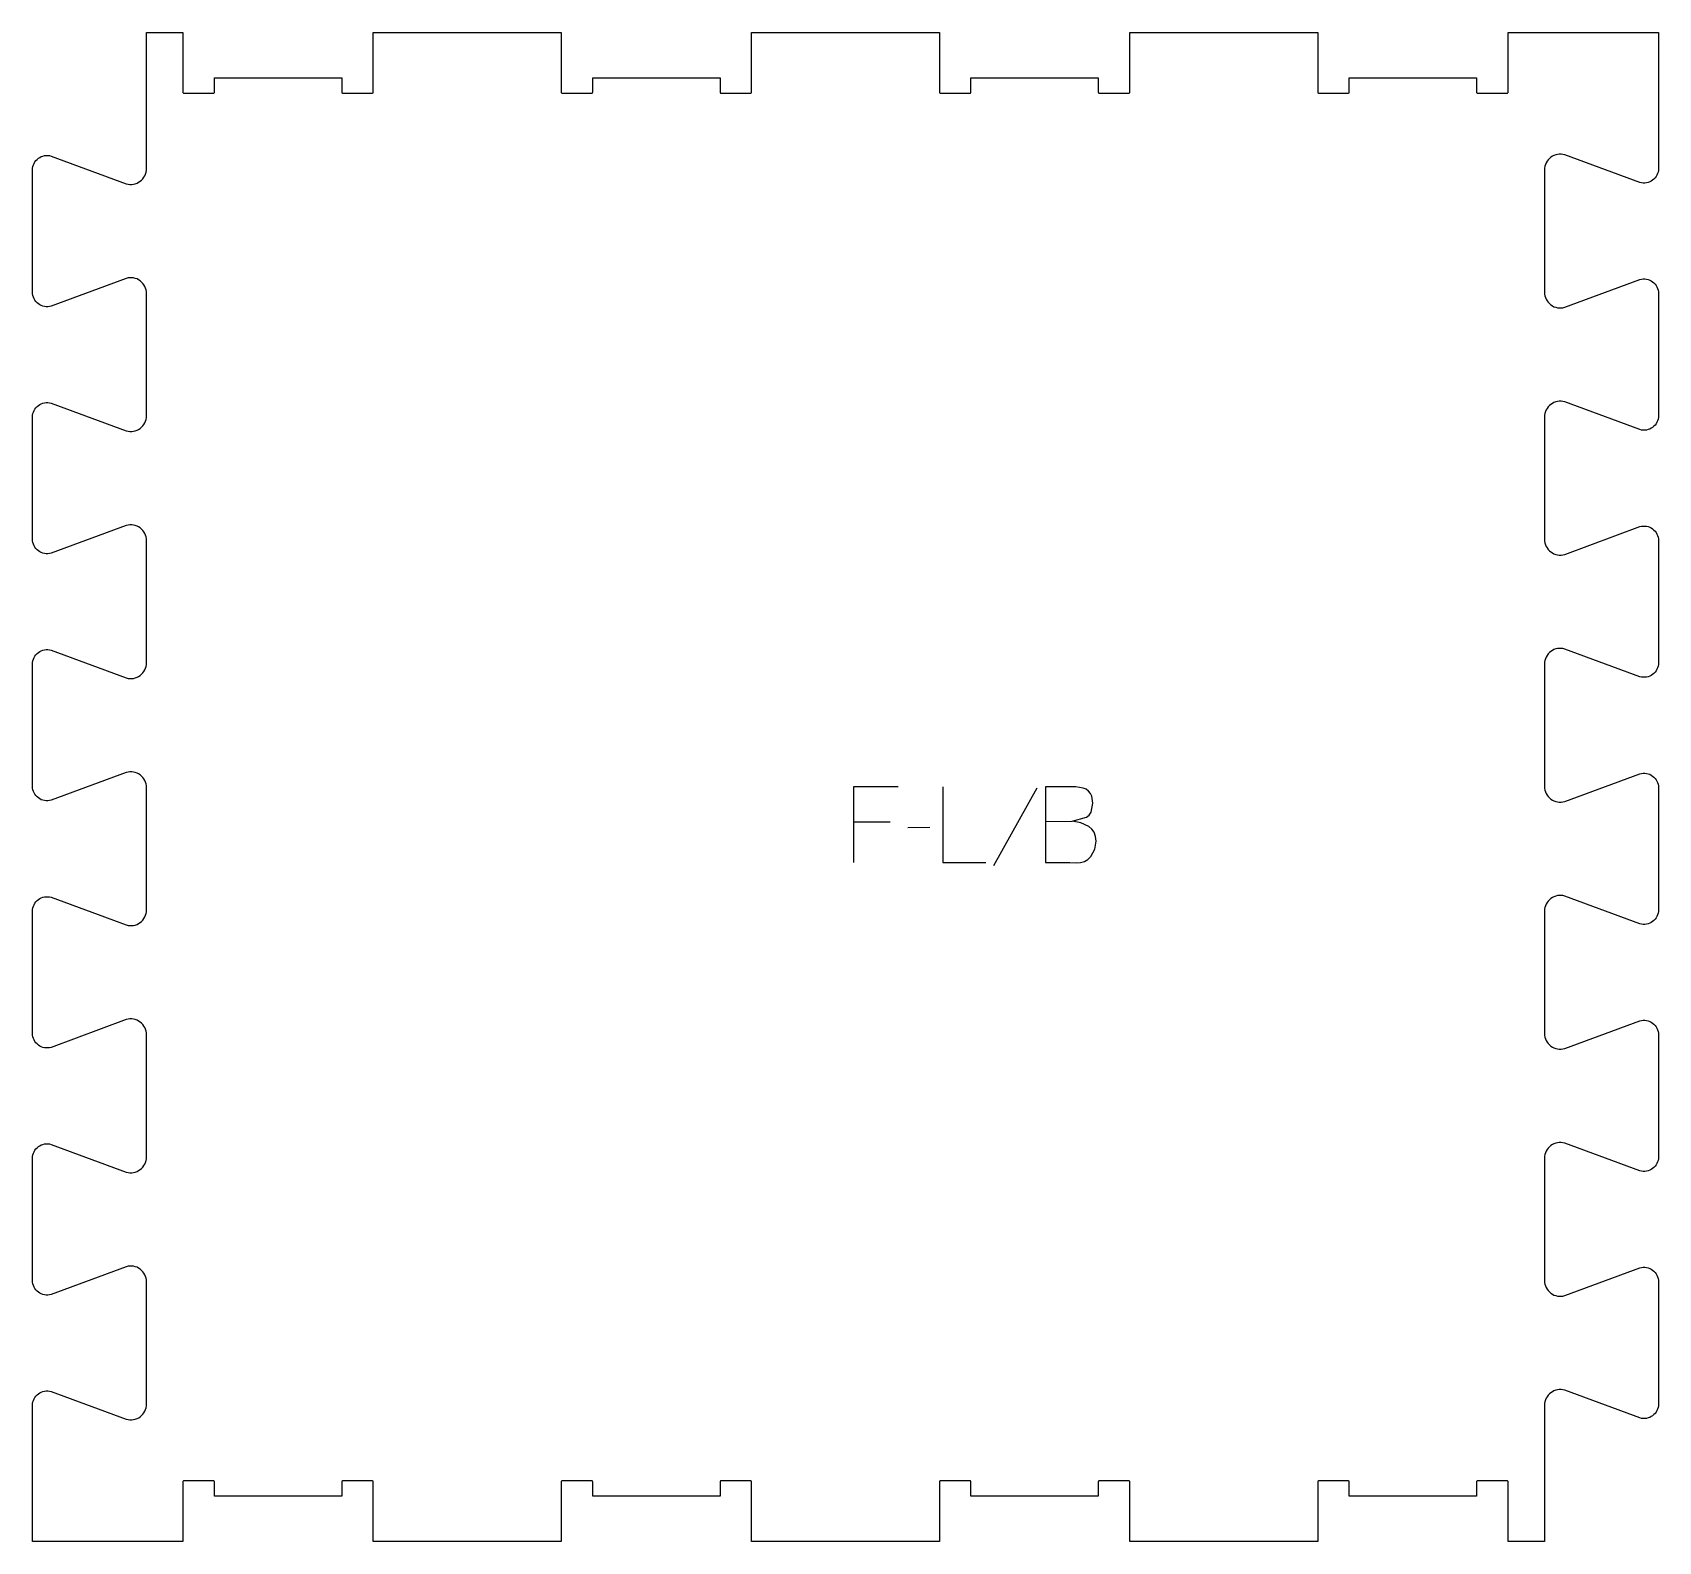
# Model space of a CAD drawing. Header units: millimetres. Extents: x -322 to 322, y -299 to 299.
import ezdxf

# ---------------------------------------------------------------- set-up
doc = ezdxf.new("R2010")
doc.units = ezdxf.units.MM
doc.layers.add('1_ANYTOOL_1MMDEEP_LABELS_S', color=2, linetype='Continuous', true_color=0xffff00)
doc.layers.add('4_ANYTOOL_CUTTHROUGH_OUTSI', color=5, linetype='Continuous', true_color=0x0000ff)

msp = doc.modelspace()

# ---------------------------------------------------------------- linework, layer by layer
at = {"layer": '1_ANYTOOL_1MMDEEP_LABELS_S'}
for p, q in [((75.86, -0.47), (58.67, -31.24)), ((17.66, -13.97), (3.17, -13.97)), ((33.47, -16.11), (24.69, -16.2))]:
    msp.add_line(p, q, dxfattribs=at)
for points in [[(20.83, 0), (3.17, 0), (3.17, -30)], [(38.61, 0), (38.61, -30), (55.71, -30)], [(79.29, -13.67), (89.83, -13.54), (95.53, -12), (96.63, -11.14), (97.42, -9.93), (98.06, -6.47), (97.64, -3.64), (97.12, -2.53), (96.39, -1.62), (95.45, -0.91), (94.3, -0.4), (91.37, 0), (79.29, 0)], [(79.29, 0), (79.29, -30), (88.97, -30), (91.5, -30.09), (93.24, -29.97), (94.78, -29.51), (96.11, -28.69), (97.24, -27.51), (98.82, -24.63), (99.34, -21.47), (99.16, -19.58), (98.61, -17.98), (97.7, -16.67), (96.43, -15.64), (93.32, -14.22), (89.83, -13.54)]]:
    msp.add_lwpolyline(points, dxfattribs=at)
at = {"layer": '4_ANYTOOL_CUTTHROUGH_OUTSI'}
msp.add_lwpolyline([(277.14, -245.25), (277.14, -299.25), (262.75, -299.25), (262.75, -275.5, 0.414214), (262.5, -275.25), (250.5, -275.25, 0.414214), (250.25, -275.5), (250.25, -281.25), (199.75, -281.25), (199.75, -275.5, 0.414214), (199.5, -275.25), (187.5, -275.25, 0.414214), (187.25, -275.5), (187.25, -299.25), (112.75, -299.25), (112.75, -275.5, 0.414214), (112.5, -275.25), (100.5, -275.25, 0.414214), (100.25, -275.5), (100.25, -281.25), (49.75, -281.25), (49.75, -275.5, 0.414214), (49.5, -275.25), (37.5, -275.25, 0.414214), (37.25, -275.5), (37.25, -299.25), (-37.25, -299.25), (-37.25, -275.5, 0.414214), (-37.5, -275.25), (-49.5, -275.25, 0.414214), (-49.75, -275.5), (-49.75, -281.25), (-100.25, -281.25), (-100.25, -275.5, 0.414214), (-100.5, -275.25), (-112.5, -275.25, 0.414214), (-112.75, -275.5), (-112.75, -299.25), (-187.25, -299.25), (-187.25, -275.5, 0.414214), (-187.5, -275.25), (-199.5, -275.25, 0.414214), (-199.75, -275.5), (-199.75, -281.25), (-250.25, -281.25), (-250.25, -275.5, 0.414214), (-250.5, -275.25), (-262.5, -275.25, 0.414214), (-262.75, -275.5), (-262.75, -299.25), (-322.36, -299.25), (-322.36, -245.25, -0.501977), (-314.97, -239.74), (-285.2, -250.73, 0.015604), (-285.18, -250.74, 0.502397), (-277.14, -244.75), (-277.14, -196.25, 0.503222), (-285.2, -190.27), (-314.97, -201.26, -0.501976), (-322.36, -195.75), (-322.36, -147.25, -0.501976), (-314.97, -141.74), (-285.2, -152.73, 0.503225), (-277.14, -146.75), (-277.14, -98.25, 0.503222), (-285.2, -92.27), (-314.97, -103.26, -0.501976), (-322.36, -97.75), (-322.36, -49.25, -0.501976), (-314.97, -43.74), (-285.2, -54.73, 0.503225), (-277.14, -48.75), (-277.14, -0.25, 0.503222), (-285.2, 5.73), (-314.97, -5.26, -0.501976), (-322.36, 0.25), (-322.36, 48.75, -0.501976), (-314.97, 54.26), (-285.2, 43.27, 0.503225), (-277.14, 49.25), (-277.14, 97.75, 0.503222), (-285.2, 103.73), (-314.97, 92.74, -0.501976), (-322.36, 98.25), (-322.36, 146.75, -0.501976), (-314.97, 152.26), (-285.2, 141.27, 0.503225), (-277.14, 147.25), (-277.14, 195.75, 0.503222), (-285.2, 201.73), (-314.97, 190.74, -0.501976), (-322.36, 196.25), (-322.36, 244.75, -0.501976), (-314.97, 250.26), (-285.2, 239.27, 0.503225), (-277.14, 245.25), (-277.14, 299.25), (-262.75, 299.25), (-262.75, 275.5, 0.414214), (-262.5, 275.25), (-250.5, 275.25, 0.414214), (-250.25, 275.5), (-250.25, 281.25), (-199.75, 281.25), (-199.75, 275.5, 0.414214), (-199.5, 275.25), (-187.5, 275.25, 0.414214), (-187.25, 275.5), (-187.25, 299.25), (-112.75, 299.25), (-112.75, 275.5, 0.414214), (-112.5, 275.25), (-100.5, 275.25, 0.414214), (-100.25, 275.5), (-100.25, 281.25), (-49.75, 281.25), (-49.75, 275.5, 0.414214), (-49.5, 275.25), (-37.5, 275.25, 0.414214), (-37.25, 275.5), (-37.25, 299.25), (37.25, 299.25), (37.25, 275.5, 0.414214), (37.5, 275.25), (49.5, 275.25, 0.414214), (49.75, 275.5), (49.75, 281.25), (100.25, 281.25), (100.25, 275.5, 0.414214), (100.5, 275.25), (112.5, 275.25, 0.414214), (112.75, 275.5), (112.75, 299.25), (187.25, 299.25), (187.25, 275.5, 0.414214), (187.5, 275.25), (199.5, 275.25, 0.414214), (199.75, 275.5), (199.75, 281.25), (250.25, 281.25), (250.25, 275.5, 0.414214), (250.5, 275.25), (262.5, 275.25, 0.414214), (262.75, 275.5), (262.75, 299.25), (322.36, 299.25), (322.36, 245.25, -0.501977), (314.97, 239.74), (285.2, 250.73, 0.503225), (277.14, 244.75), (277.14, 196.25, 0.503222), (285.2, 190.27), (314.97, 201.26, -0.501976), (322.36, 195.75), (322.36, 147.25, -0.501976), (314.97, 141.74), (285.2, 152.73, 0.503225), (277.14, 146.75), (277.14, 98.25, 0.503222), (285.2, 92.27), (314.97, 103.26, -0.501976), (322.36, 97.75), (322.36, 49.25, -0.501976), (314.97, 43.74), (285.2, 54.73, 0.503225), (277.14, 48.75), (277.14, 0.25, 0.503222), (285.2, -5.73), (314.97, 5.26, -0.501976), (322.36, -0.25), (322.36, -48.75, -0.501976), (314.97, -54.26), (285.2, -43.27, 0.503225), (277.14, -49.25), (277.14, -97.75, 0.503222), (285.2, -103.73), (314.97, -92.74, -0.501976), (322.36, -98.25), (322.36, -146.75, -0.501976), (314.97, -152.26), (285.2, -141.27, 0.503225), (277.14, -147.25), (277.14, -195.75, 0.503222), (285.2, -201.73), (314.97, -190.74, -0.501976), (322.36, -196.25), (322.36, -244.75, -0.501976), (314.97, -250.26), (285.2, -239.27, 0.503225)], format="xyb", close=True, dxfattribs=at)

doc.saveas('drawing.dxf')
